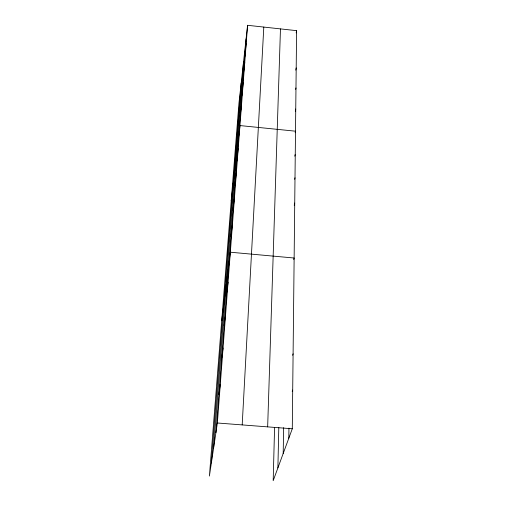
<?xml version="1.0" encoding="UTF-8"?>
<svg xmlns="http://www.w3.org/2000/svg" width="506" height="506" viewBox="0 0 506 506"><rect width="100%" height="100%" fill="white"/><g stroke="black" fill="none" stroke-linecap="round" stroke-linejoin="round"><path stroke-width="0.76" d="M274.581 427.425L273.183 480.7L292.285 428.772L296.598 30.657L247.586 25.3L238.965 103.072L209.402 476.057L217.365 422.997L247.586 25.3M288.812 438.215L288.951 428.133M283.183 453.521L283.657 427.665M277.889 467.911L278.8 427.551M267.661 426.874L280.469 28.899M242.191 424.907L263.803 27.071M213.57 448.297L243.588 61.359M215.917 432.655L246.087 38.854M211.363 462.996L241.172 83.155M244.695 56.963L246.213 43.421M243.241 75.944L244.765 62.44M241.716 95.874L243.247 82.421M240.116 116.816L241.653 103.433M231.21 200.907L239.97 125.57L295.51 131.193L295.194 132.73M236.7 161.357L238.25 148.207M234.885 185.07L236.435 172.084M232.969 210.085L234.518 197.296M230.945 236.504L232.494 223.962M221.71 320.728L230.344 252.216L294.138 258.016L293.758 259.521M226.536 294.081L228.067 282.19M224.126 325.522L225.644 314.062M221.565 358.969L223.064 348.002M218.832 394.604L220.312 384.237M296.2 32.896L296.598 30.657M295.782 70.138L296.193 67.912M295.694 89.417L295.978 87.943M295.314 111.212L295.751 109.011M294.783 156.164L295.106 154.64M294.675 179.301L295.004 177.789M294.226 205.265L294.732 203.039M292.658 355.263L293.094 353.827M292.221 391.492L292.702 390.044M217.365 422.997L292.285 428.772"/></g></svg>
